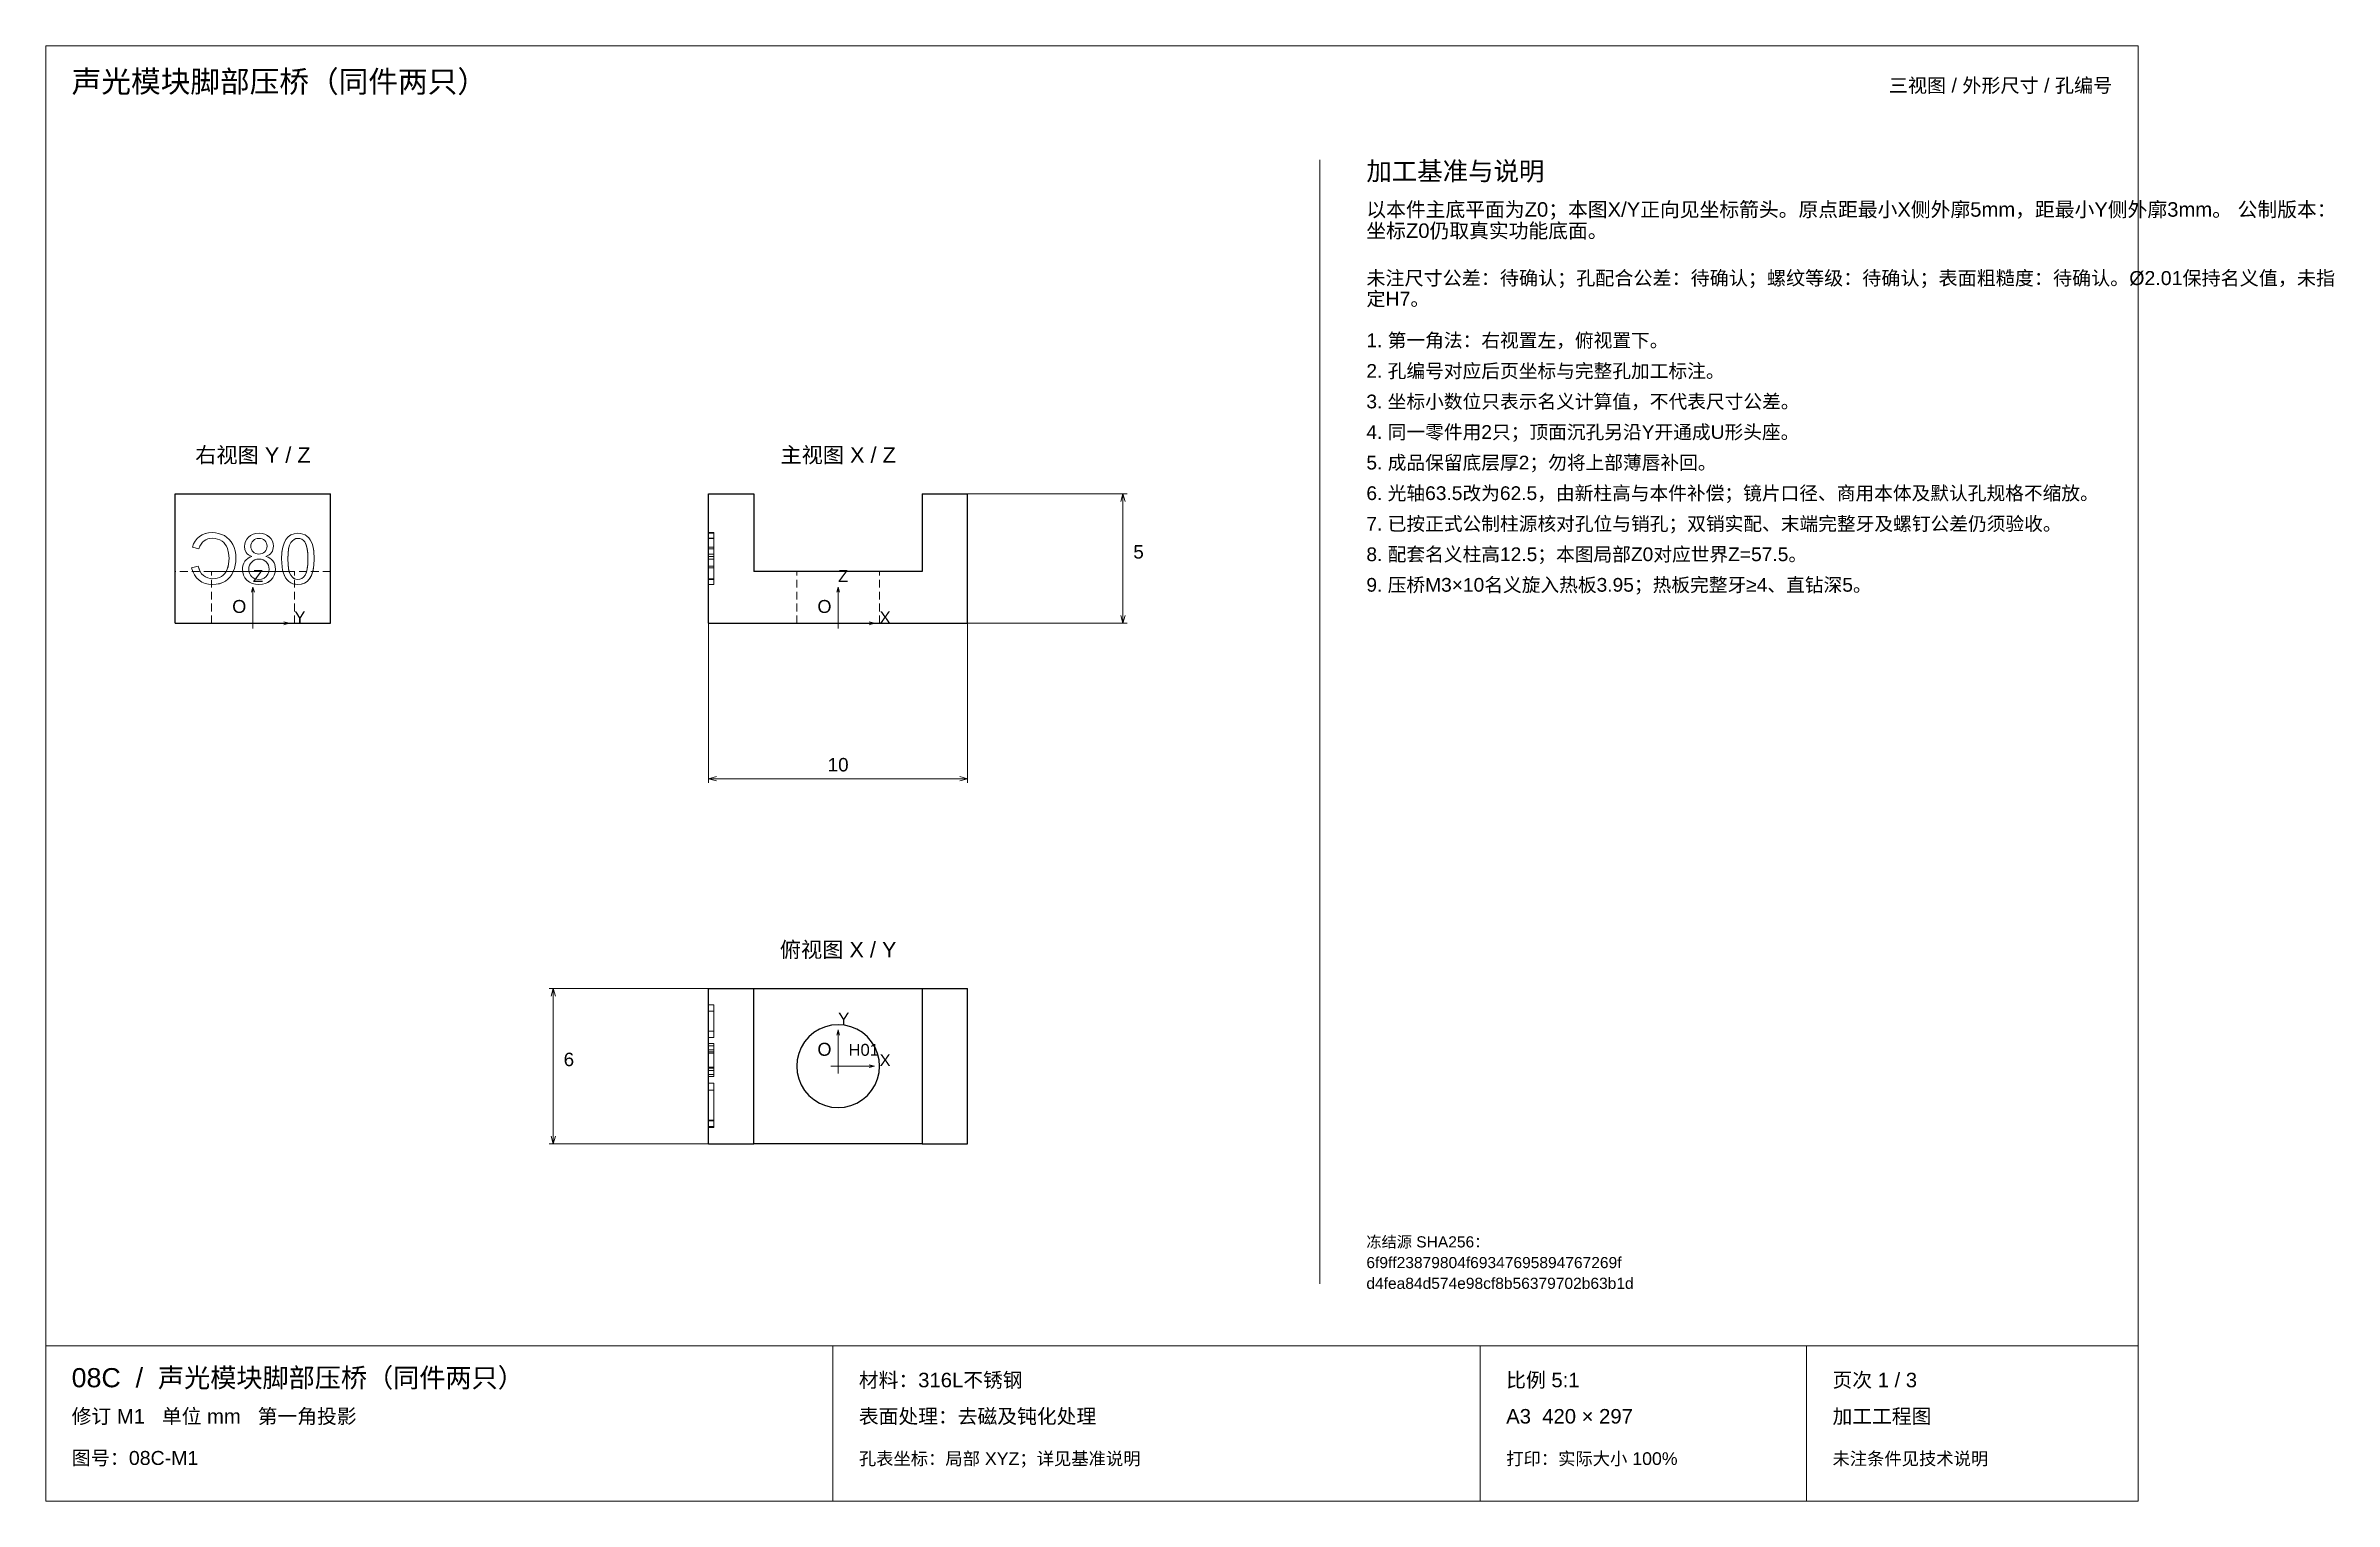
# Paper-space layout '01_三视图' of a CAD drawing. Header units: millimetres. Extents: x 8 to 450, y 8 to 289.
import ezdxf
from ezdxf.enums import TextEntityAlignment as Align

# ---------------------------------------------------------------- set-up
doc = ezdxf.new("R2010")
doc.units = ezdxf.units.MM
doc.linetypes.add('WP_HIDDEN', pattern=[2.3, 1.5, -0.8])
for name, color, linetype, lineweight in [('ANNOTATIONS', 7, 'CONTINUOUS', 18), ('HIDDEN', 7, 'WP_HIDDEN', 13), ('VISIBLE', 7, 'CONTINUOUS', 25)]:
    doc.layers.add(name, color=color, linetype=linetype, lineweight=lineweight)
doc.styles.add('CJK', font='Arial Unicode.ttf')

psp = doc.layouts.new('01_三视图')

# ---------------------------------------------------------------- linework, layer by layer
at = {"layer": 'ANNOTATIONS'}
for p, q in [((412, 289), (8, 289)), ((8, 289), (8, 8)), ((412, 8), (412, 289)), ((254, 50), (254, 267)), ((186, 202.5), (216.8, 202.5)), ((216, 202.5), (215.58, 201)), ((216, 177.5), (216, 202.5)), ((216, 202.5), (216.42, 201)), ((48, 184.5), (47.72, 183.5)), ((48, 177.5), (48, 184.5)), ((48, 184.5), (48.28, 183.5)), ((161, 184.5), (160.72, 183.5)), ((161, 177.5), (161, 184.5)), ((161, 184.5), (161.28, 183.5)), ((47, 177.5), (49, 177.5)), ((48, 176.5), (48, 178.5)), ((48, 177.5), (55, 177.5)), ((55, 177.5), (54, 177.78)), ((55, 177.5), (54, 177.22)), ((136, 177.5), (136, 146.7)), ((160, 177.5), (162, 177.5)), ((161, 176.5), (161, 178.5)), ((161, 177.5), (168, 177.5)), ((168, 177.5), (167, 177.78)), ((168, 177.5), (167, 177.22)), ((186, 177.5), (186, 146.7)), ((186, 177.5), (216.8, 177.5)), ((216, 177.5), (215.58, 179)), ((216, 177.5), (216.42, 179)), ((136, 147.5), (137.5, 147.92)), ((136, 147.5), (186, 147.5)), ((136, 147.5), (137.5, 147.08)), ((186, 147.5), (184.5, 147.92)), ((186, 147.5), (184.5, 147.08)), ((136, 107), (105.2, 107)), ((106, 107), (105.58, 105.5)), ((106, 77), (106, 107)), ((106, 107), (106.42, 105.5)), ((161, 99), (160.72, 98)), ((161, 92), (161, 99)), ((161, 99), (161.28, 98)), ((161, 90.6), (161, 93.4)), ((161, 91), (161, 93)), ((159.6, 92), (162.4, 92)), ((160, 92), (162, 92)), ((161, 92), (168, 92)), ((168, 92), (167, 92.28)), ((168, 92), (167, 91.72)), ((136, 77), (105.2, 77)), ((106, 77), (105.58, 78.5)), ((106, 77), (106.42, 78.5)), ((8, 38), (412, 38)), ((160, 8), (160, 38)), ((285, 8), (285, 38)), ((348, 8), (348, 38)), ((8, 8), (412, 8))]:
    psp.add_line(p, q, dxfattribs=at)
at = {"layer": 'HIDDEN'}
for points in [[(33, 202.5), (33, 187.5)], [(63, 202.5), (63, 187.5)], [(37.7, 194.26), (38.23, 194.59), (38.82, 194.82), (39.45, 194.96), (40.14, 195)], [(40.14, 195), (39.44, 194.95), (38.8, 194.82), (38.22, 194.58), (37.7, 194.26)], [(40.14, 195), (40.76, 194.96), (41.36, 194.85), (41.94, 194.67), (42.49, 194.42)], [(42.49, 194.42), (41.94, 194.67), (41.37, 194.85), (40.77, 194.96), (40.14, 195)], [(47.14, 194.14), (47.56, 194.46), (48.04, 194.69), (48.58, 194.83), (49.18, 194.87)], [(49.18, 194.87), (48.58, 194.83), (48.03, 194.69), (47.56, 194.46), (47.14, 194.14)], [(49.18, 194.87), (49.77, 194.83), (50.3, 194.7), (50.78, 194.47), (51.2, 194.16)], [(51.2, 194.16), (50.79, 194.47), (50.31, 194.69), (49.78, 194.83), (49.18, 194.87)], [(54.36, 193.66), (54.79, 194.18), (55.33, 194.56)], [(55.33, 194.56), (54.79, 194.18), (54.36, 193.66)], [(55.33, 194.56), (55.96, 194.8), (56.69, 194.87)], [(56.69, 194.87), (55.96, 194.8), (55.33, 194.56)], [(56.69, 194.87), (57.19, 194.84), (57.65, 194.73), (58.07, 194.56), (58.44, 194.31)], [(58.44, 194.31), (58.07, 194.56), (57.66, 194.73), (57.2, 194.84), (56.69, 194.87)], [(136, 194.26), (136, 194.59), (136, 194.82), (136, 194.96), (136, 195)], [(136, 195), (136, 194.96), (136, 194.85), (136, 194.67), (136, 194.42)], [(136, 195), (137, 195)], [(136, 194.56), (136, 194.8), (136, 194.87)], [(136, 194.87), (136, 194.84), (136, 194.73), (136, 194.56), (136, 194.31)], [(136, 194.14), (136, 194.46), (136, 194.69), (136, 194.83), (136, 194.87)], [(136, 194.87), (136, 194.83), (136, 194.7), (136, 194.47), (136, 194.16)], [(136, 194.87), (137, 194.87)], [(136, 193.66), (136, 194.18), (136, 194.56)], [(137, 194.42), (137, 194.67), (137, 194.85), (137, 194.96), (137, 195)], [(137, 195), (137, 194.95), (137, 194.82), (137, 194.58), (137, 194.26)], [(137, 194.31), (137, 194.56), (137, 194.73), (137, 194.84), (137, 194.87)], [(137, 194.87), (137, 194.8), (137, 194.56)], [(137, 194.16), (137, 194.47), (137, 194.69), (137, 194.83), (137, 194.87)], [(137, 194.87), (137, 194.83), (137, 194.69), (137, 194.46), (137, 194.14)], [(137, 194.56), (137, 194.18), (137, 193.66)], [(36.32, 192.18), (36.55, 192.81), (36.86, 193.37), (37.24, 193.85), (37.7, 194.26)], [(37.7, 194.26), (37.24, 193.85), (36.86, 193.37), (36.55, 192.82), (36.32, 192.18)], [(37.58, 191.89), (36.32, 192.18)], [(38.56, 193.42), (38.25, 193.14), (37.99, 192.79), (37.76, 192.37), (37.58, 191.89)], [(37.58, 191.89), (37.77, 192.38), (37.99, 192.8), (38.26, 193.15), (38.56, 193.42)], [(40.17, 193.91), (39.71, 193.88), (39.28, 193.79), (38.9, 193.64), (38.56, 193.42)], [(38.56, 193.42), (38.9, 193.63), (39.28, 193.78), (39.7, 193.87), (40.17, 193.91)], [(42.03, 193.37), (41.63, 193.61), (41.18, 193.77), (40.7, 193.87), (40.17, 193.91)], [(40.17, 193.91), (40.7, 193.87), (41.19, 193.77), (41.63, 193.6), (42.03, 193.37)], [(43.08, 191.94), (42.9, 192.36), (42.67, 192.74), (42.38, 193.08), (42.03, 193.37)], [(42.03, 193.37), (42.38, 193.08), (42.67, 192.74), (42.9, 192.36), (43.08, 191.94)], [(42.49, 194.42), (42.99, 194.09), (43.43, 193.7), (43.81, 193.23), (44.13, 192.71)], [(44.13, 192.71), (43.81, 193.24), (43.43, 193.7), (42.99, 194.09), (42.49, 194.42)], [(43.03, 187.93), (43.19, 188.41), (43.3, 188.93), (43.39, 190.08)], [(43.39, 190.08), (43.3, 188.92), (43.18, 188.41), (43.03, 187.93)], [(43.39, 190.08), (43.31, 191.02), (43.08, 191.94)], [(43.08, 191.94), (43.31, 191.02), (43.39, 190.08)], [(44.13, 192.71), (44.38, 192.11), (44.56, 191.47), (44.67, 190.79), (44.71, 190.07)], [(44.71, 190.07), (44.67, 190.8), (44.56, 191.49), (44.38, 192.12), (44.13, 192.71)], [(44.71, 190.07), (44.67, 189.39), (44.58, 188.74), (44.42, 188.1), (44.19, 187.48)], [(44.19, 187.48), (44.42, 188.09), (44.58, 188.73), (44.67, 189.39), (44.71, 190.07)], [(46.37, 192.35), (46.42, 192.85), (46.56, 193.32), (46.8, 193.75), (47.14, 194.14)], [(47.14, 194.14), (46.8, 193.75), (46.56, 193.32), (46.42, 192.86), (46.37, 192.35)], [(46.72, 191.18), (46.46, 191.72), (46.37, 192.35)], [(46.37, 192.35), (46.46, 191.72), (46.72, 191.18)], [(46.44, 189.47), (46.7, 189.77), (47.01, 190.03), (47.38, 190.24), (47.79, 190.41)], [(47.79, 190.41), (47.37, 190.24), (47.01, 190.03), (46.7, 189.77), (46.44, 189.47)], [(47.79, 190.41), (47.17, 190.73), (46.92, 190.94), (46.72, 191.18)], [(46.72, 191.18), (46.92, 190.94), (47.16, 190.74), (47.79, 190.41)], [(47.59, 192.35), (47.62, 192.67), (47.7, 192.96), (47.84, 193.22), (48.04, 193.45)], [(48.04, 193.45), (47.84, 193.22), (47.7, 192.96), (47.62, 192.67), (47.59, 192.35)], [(48.03, 191.3), (47.83, 191.52), (47.7, 191.78), (47.62, 192.05), (47.59, 192.35)], [(47.59, 192.35), (47.62, 192.05), (47.7, 191.78), (47.83, 191.52), (48.03, 191.3)], [(49.15, 190.86), (48.82, 190.89), (48.53, 190.97), (48.26, 191.11), (48.03, 191.3)], [(48.03, 191.3), (48.26, 191.11), (48.53, 190.97), (48.82, 190.89), (49.15, 190.86)], [(48.04, 193.45), (48.28, 193.65), (48.55, 193.79), (48.84, 193.87), (49.16, 193.9)], [(49.16, 193.9), (48.84, 193.87), (48.55, 193.79), (48.28, 193.65), (48.04, 193.45)], [(50.3, 191.3), (50.06, 191.11), (49.79, 190.97), (49.49, 190.89), (49.15, 190.86)], [(49.15, 190.86), (49.49, 190.89), (49.79, 190.97), (50.06, 191.11), (50.3, 191.3)], [(49.16, 193.9), (49.49, 193.87), (49.79, 193.79), (50.05, 193.65), (50.29, 193.46)], [(50.29, 193.46), (50.05, 193.65), (49.79, 193.79), (49.49, 193.87), (49.16, 193.9)], [(50.29, 193.46), (50.49, 193.23), (50.63, 192.98), (50.71, 192.71), (50.74, 192.42)], [(50.74, 192.42), (50.71, 192.71), (50.63, 192.99), (50.49, 193.24), (50.29, 193.46)], [(50.74, 192.42), (50.71, 192.09), (50.63, 191.8), (50.49, 191.53), (50.3, 191.3)], [(50.3, 191.3), (50.49, 191.53), (50.63, 191.8), (50.71, 192.09), (50.74, 192.42)], [(51.6, 191.18), (51.39, 190.94), (51.14, 190.74), (50.5, 190.41)], [(50.5, 190.41), (51.15, 190.74), (51.4, 190.94), (51.6, 191.18)], [(50.5, 190.41), (50.92, 190.27), (51.28, 190.08), (51.6, 189.84), (51.87, 189.54)], [(51.87, 189.54), (51.6, 189.83), (51.29, 190.08), (50.92, 190.27), (50.5, 190.41)], [(51.2, 194.16), (51.53, 193.78), (51.76, 193.35), (51.91, 192.89), (51.95, 192.38)], [(51.95, 192.38), (51.91, 192.89), (51.76, 193.35), (51.53, 193.78), (51.2, 194.16)], [(51.95, 192.38), (51.87, 191.73), (51.75, 191.44), (51.6, 191.18)], [(51.6, 191.18), (51.75, 191.44), (51.87, 191.73), (51.95, 192.38)], [(53.54, 189.93), (53.59, 191.2), (53.76, 192.22)], [(53.76, 192.22), (53.59, 191.22), (53.54, 189.93)], [(53.76, 192.22), (54.01, 193), (54.36, 193.66)], [(54.36, 193.66), (54.01, 193), (53.76, 192.22)], [(54.76, 189.93), (54.79, 191.03), (54.9, 191.92), (55.07, 192.61), (55.32, 193.11)], [(55.32, 193.11), (55.05, 192.56), (54.88, 191.81), (54.79, 190.93), (54.76, 189.93)], [(55.32, 193.11), (55.61, 193.45), (55.94, 193.7), (56.31, 193.84), (56.7, 193.89)], [(56.7, 193.89), (56.3, 193.84), (55.94, 193.69), (55.61, 193.45), (55.32, 193.11)], [(56.7, 193.89), (57.09, 193.85), (57.44, 193.72), (57.75, 193.5), (58.01, 193.2)], [(58.01, 193.2), (57.75, 193.5), (57.44, 193.72), (57.09, 193.85), (56.7, 193.89)], [(58.01, 193.2), (58.28, 192.66), (58.47, 191.94), (58.59, 191.03), (58.62, 189.93)], [(58.62, 189.93), (58.59, 190.94), (58.49, 191.84), (58.3, 192.61), (58.01, 193.2)], [(58.44, 194.31), (58.77, 193.99), (59.06, 193.61), (59.3, 193.18), (59.49, 192.69)], [(59.49, 192.69), (59.29, 193.19), (59.05, 193.62), (58.77, 193.99), (58.44, 194.31)], [(59.49, 192.69), (59.65, 192.11), (59.76, 191.45), (59.84, 189.93)], [(59.84, 189.93), (59.76, 191.48), (59.65, 192.13), (59.49, 192.69)], [(136, 194.42), (136, 194.09), (136, 193.7), (136, 193.23), (136, 192.71)], [(136, 194.31), (136, 193.99), (136, 193.61), (136, 193.18), (136, 192.69)], [(136, 192.18), (136, 192.81), (136, 193.37), (136, 193.85), (136, 194.26)], [(136, 194.16), (136, 193.35), (136, 192.38)], [(136, 192.35), (136, 193.32), (136, 194.14)], [(136, 193.37), (136, 193.61), (136, 193.77), (136, 193.87), (136, 193.91)], [(136, 193.91), (136, 193.88), (136, 193.79), (136, 193.64), (136, 193.42)], [(136, 193.91), (137, 193.91)], [(136, 193.9), (136, 193.87), (136, 193.79), (136, 193.65), (136, 193.45)], [(136, 193.9), (137, 193.9)], [(136, 193.46), (136, 193.65), (136, 193.79), (136, 193.87), (136, 193.9)], [(136, 193.89), (136, 193.84), (136, 193.69), (136, 193.45), (136, 193.11)], [(136, 193.89), (137, 193.89)], [(136, 193.2), (136, 193.5), (136, 193.72), (136, 193.85), (136, 193.89)], [(136, 192.22), (136, 193), (136, 193.66)], [(136, 192.42), (136, 192.99), (136, 193.46)], [(136, 193.45), (136, 192.96), (136, 192.35)], [(136, 193.42), (136, 193.14), (136, 192.79), (136, 192.37), (136, 191.89)], [(136, 191.94), (136, 192.74), (136, 193.37)], [(136, 189.93), (136, 190.94), (136, 191.84), (136, 192.61), (136, 193.2)], [(136, 193.11), (136, 192.86), (136, 192.56), (136, 191.81), (136, 190.93), (136, 189.93)], [(136, 192.71), (136, 191.47), (136, 190.07)], [(136, 192.69), (136, 192.11), (136, 191.45), (136, 190.72), (136, 189.93)], [(136, 191.3), (136, 191.8), (136, 192.42)], [(136, 192.38), (136, 191.73), (136, 191.18)], [(136, 191.18), (136, 191.72), (136, 192.35)], [(136, 192.35), (136, 191.78), (136, 191.3)], [(136, 189.93), (136, 190.59), (136, 191.2), (136, 191.74), (136, 192.22)], [(136, 191.89), (136, 192.18)], [(136, 192.18), (137, 192.18)], [(136, 190.08), (136, 191.94)], [(136, 191.89), (137, 191.89)], [(136, 190.86), (136, 190.89), (136, 190.97), (136, 191.11), (136, 191.3)], [(136, 191.3), (136, 191.11), (136, 190.97), (136, 190.89), (136, 190.86)], [(136, 191.18), (136, 190.74), (136, 190.41)], [(136, 190.41), (136, 190.73), (136, 191.18)], [(136, 190.86), (137, 190.86)], [(136, 190.41), (136, 190.27), (136, 190.08), (136, 189.84), (136, 189.54)], [(136, 189.47), (136, 190.03), (136, 190.41)], [(136, 190.41), (137, 190.41)], [(136, 187.93), (136, 188.93), (136, 190.08)], [(136, 190.07), (136, 188.74), (136, 187.48)], [(137, 192.71), (137, 193.24), (137, 193.7), (137, 194.09), (137, 194.42)], [(137, 192.69), (137, 193.19), (137, 193.62), (137, 193.99), (137, 194.31)], [(137, 194.26), (137, 193.85), (137, 193.37), (137, 192.82), (137, 192.18)], [(137, 192.38), (137, 193.35), (137, 194.16)], [(137, 194.14), (137, 193.32), (137, 192.35)], [(137, 193.42), (137, 193.63), (137, 193.78), (137, 193.87), (137, 193.91)], [(137, 193.91), (137, 193.87), (137, 193.77), (137, 193.6), (137, 193.37)], [(137, 193.45), (137, 193.65), (137, 193.79), (137, 193.87), (137, 193.9)], [(137, 193.9), (137, 193.87), (137, 193.79), (137, 193.65), (137, 193.46)], [(137, 193.11), (137, 193.45), (137, 193.7), (137, 193.84), (137, 193.89)], [(137, 193.89), (137, 193.85), (137, 193.72), (137, 193.5), (137, 193.2)], [(137, 193.66), (137, 193), (137, 192.22)], [(137, 193.46), (137, 192.98), (137, 192.42)], [(137, 192.35), (137, 192.96), (137, 193.45)], [(137, 191.89), (137, 192.38), (137, 192.8), (137, 193.15), (137, 193.42)], [(137, 193.37), (137, 192.74), (137, 191.94)], [(137, 193.2), (137, 192.66), (137, 191.94), (137, 191.03), (137, 189.93)], [(137, 189.93), (137, 190.51), (137, 191.03), (137, 191.5), (137, 191.92), (137, 192.29), (137, 192.61), (137, 192.89), (137, 193.11)], [(137, 190.07), (137, 191.49), (137, 192.71)], [(137, 189.93), (137, 190.75), (137, 191.48), (137, 192.13), (137, 192.69)], [(137, 192.42), (137, 191.8), (137, 191.3)], [(137, 191.18), (137, 191.73), (137, 192.38)], [(137, 192.35), (137, 191.72), (137, 191.18)], [(137, 191.3), (137, 191.78), (137, 192.35)], [(137, 192.22), (137, 191.76), (137, 191.22), (137, 190.62), (137, 189.93)], [(137, 192.18), (137, 191.89)], [(137, 191.94), (137, 190.08)], [(137, 191.3), (137, 191.11), (137, 190.97), (137, 190.89), (137, 190.86)], [(137, 190.86), (137, 190.89), (137, 190.97), (137, 191.11), (137, 191.3)], [(137, 191.18), (137, 190.74), (137, 190.41)], [(137, 190.41), (137, 190.74), (137, 191.18)], [(137, 190.41), (137, 190.03), (137, 189.47)], [(137, 189.54), (137, 189.83), (137, 190.08), (137, 190.27), (137, 190.41)], [(137, 190.08), (137, 188.92), (137, 187.93)], [(137, 187.48), (137, 188.73), (137, 190.07)], [(63, 187.5), (33, 187.5)], [(36.16, 188.23), (37.44, 188.56)], [(37.6, 185.83), (37.11, 186.3), (36.71, 186.86), (36.39, 187.51), (36.16, 188.23)], [(36.16, 188.23), (36.4, 187.49), (36.72, 186.84), (37.12, 186.29), (37.6, 185.83)], [(37.44, 188.56), (37.59, 187.99), (37.81, 187.49), (38.1, 187.07), (38.45, 186.72)], [(38.45, 186.72), (38.1, 187.06), (37.82, 187.49), (37.6, 187.98), (37.44, 188.56)], [(40.16, 185), (39.44, 185.05), (38.78, 185.2), (38.16, 185.46), (37.6, 185.83)], [(37.6, 185.83), (38.16, 185.47), (38.77, 185.21), (39.43, 185.05), (40.16, 185)], [(38.45, 186.72), (38.84, 186.44), (39.28, 186.25), (39.75, 186.13), (40.27, 186.09)], [(40.27, 186.09), (39.75, 186.13), (39.27, 186.25), (38.84, 186.44), (38.45, 186.72)], [(56, 187.5), (55.8, 187.5), (55.21, 187.5), (54.25, 187.5), (52.99, 187.5), (51.47, 187.5), (49.78, 187.5), (48, 187.5), (46.22, 187.5), (44.53, 187.5), (43.01, 187.5), (41.75, 187.5), (40.79, 187.5), (40.2, 187.5), (40, 187.5)], [(40, 187.5), (40.05, 187.5), (40.2, 187.5), (40.45, 187.5), (40.79, 187.5), (41.23, 187.5), (41.75, 187.5), (42.34, 187.5), (43.01, 187.5), (43.74, 187.5), (44.53, 187.5), (45.36, 187.5), (46.22, 187.5), (47.1, 187.5), (48, 187.5)], [(40, 177.5), (40, 187.5)], [(42.7, 185.64), (42.16, 185.35), (41.56, 185.15), (40.89, 185.04), (40.16, 185)], [(40.16, 185), (40.91, 185.04), (41.58, 185.16), (42.18, 185.36), (42.7, 185.64)], [(40.27, 186.09), (40.7, 186.12), (41.12, 186.21), (41.52, 186.35), (41.91, 186.55)], [(41.91, 186.55), (41.52, 186.35), (41.12, 186.21), (40.7, 186.12), (40.27, 186.09)], [(41.91, 186.55), (42.26, 186.81), (42.57, 187.12), (42.82, 187.5), (43.03, 187.93)], [(43.03, 187.93), (42.82, 187.49), (42.57, 187.12), (42.26, 186.81), (41.91, 186.55)], [(44.19, 187.48), (43.91, 186.92), (43.57, 186.42), (43.17, 185.99), (42.7, 185.64)], [(42.7, 185.64), (43.16, 185.99), (43.57, 186.42), (43.91, 186.91), (44.19, 187.48)], [(45.97, 187.93), (46, 188.36), (46.09, 188.76), (46.23, 189.13), (46.44, 189.47)], [(46.44, 189.47), (46.23, 189.13), (46.09, 188.76), (46, 188.36), (45.97, 187.93)], [(46.85, 185.84), (46.47, 186.29), (46.19, 186.79), (46.03, 187.34), (45.97, 187.93)], [(45.97, 187.93), (46.03, 187.33), (46.19, 186.79), (46.47, 186.29), (46.85, 185.84)], [(49.16, 185), (48.49, 185.05), (47.88, 185.21), (47.33, 185.47), (46.85, 185.84)], [(46.85, 185.84), (47.32, 185.47), (47.86, 185.21), (48.48, 185.05), (49.16, 185)], [(47.19, 187.92), (47.22, 188.33), (47.33, 188.7), (47.51, 189.03), (47.76, 189.33)], [(47.76, 189.33), (47.51, 189.03), (47.33, 188.7), (47.22, 188.32), (47.19, 187.92)], [(47.74, 186.52), (47.5, 186.82), (47.32, 187.15), (47.22, 187.51), (47.19, 187.92)], [(47.19, 187.92), (47.22, 187.51), (47.32, 187.15), (47.5, 186.82), (47.74, 186.52)], [(49.14, 185.98), (48.74, 186.01), (48.37, 186.11), (48.04, 186.28), (47.74, 186.52)], [(47.74, 186.52), (48.04, 186.28), (48.37, 186.11), (48.74, 186.01), (49.14, 185.98)], [(47.76, 189.33), (48.06, 189.58), (48.4, 189.75), (48.77, 189.86), (49.18, 189.89)], [(49.18, 189.89), (48.77, 189.86), (48.4, 189.75), (48.06, 189.58), (47.76, 189.33)], [(48, 187.5), (48.9, 187.5), (49.78, 187.5), (50.64, 187.5), (51.47, 187.5), (52.26, 187.5), (52.99, 187.5), (53.66, 187.5), (54.25, 187.5), (54.77, 187.5), (55.21, 187.5), (55.55, 187.5), (55.8, 187.5), (55.95, 187.5), (56, 187.5)], [(50.17, 186.24), (49.67, 186.04), (49.14, 185.98)], [(49.14, 185.98), (49.67, 186.04), (50.17, 186.24)], [(51.47, 185.85), (50.99, 185.47), (50.44, 185.21), (49.83, 185.05), (49.16, 185)], [(49.16, 185), (49.84, 185.05), (50.45, 185.21), (50.99, 185.48), (51.47, 185.85)], [(49.18, 189.89), (49.58, 189.86), (49.95, 189.76), (50.28, 189.58), (50.57, 189.34)], [(50.57, 189.34), (50.28, 189.58), (49.95, 189.76), (49.58, 189.86), (49.18, 189.89)], [(50.88, 186.97), (50.58, 186.55), (50.17, 186.24)], [(50.17, 186.24), (50.58, 186.55), (50.88, 186.97)], [(50.57, 189.34), (50.81, 189.05), (50.99, 188.72), (51.09, 188.35), (51.12, 187.96)], [(51.12, 187.96), (51.09, 188.35), (50.99, 188.72), (50.81, 189.05), (50.57, 189.34)], [(51.12, 187.96), (51.06, 187.46), (50.88, 186.97)], [(50.88, 186.97), (51.06, 187.46), (51.12, 187.96)], [(52.34, 187.96), (52.29, 187.36), (52.13, 186.8), (51.85, 186.3), (51.47, 185.85)], [(51.47, 185.85), (51.85, 186.3), (52.12, 186.8), (52.29, 187.35), (52.34, 187.96)], [(51.87, 189.54), (52.08, 189.2), (52.23, 188.82), (52.31, 188.41), (52.34, 187.96)], [(52.34, 187.96), (52.31, 188.41), (52.22, 188.83), (52.07, 189.2), (51.87, 189.54)], [(53.89, 187.19), (53.73, 187.77), (53.62, 188.43), (53.54, 189.93)], [(53.54, 189.93), (53.62, 188.4), (53.73, 187.75), (53.89, 187.19)], [(54.93, 185.57), (54.6, 185.89), (54.32, 186.27), (54.08, 186.7), (53.89, 187.19)], [(53.89, 187.19), (54.08, 186.69), (54.32, 186.26), (54.61, 185.89), (54.93, 185.57)], [(55.32, 186.77), (55.07, 187.26), (54.9, 187.96), (54.79, 188.85), (54.76, 189.93)], [(54.76, 189.93), (54.79, 188.94), (54.88, 188.06), (55.05, 187.32), (55.32, 186.77)], [(56.69, 185.98), (56.3, 186.03), (55.94, 186.17), (55.61, 186.42), (55.32, 186.77)], [(55.32, 186.77), (55.61, 186.42), (55.93, 186.18), (56.3, 186.03), (56.69, 185.98)], [(56, 177.5), (56, 187.5)], [(58.07, 186.76), (57.77, 186.42), (57.44, 186.17), (57.08, 186.03), (56.69, 185.98)], [(56.69, 185.98), (57.08, 186.03), (57.45, 186.18), (57.77, 186.42), (58.07, 186.76)], [(58.89, 186), (58.45, 185.56), (57.93, 185.25), (57.34, 185.06), (56.69, 185)], [(56.69, 185), (57.35, 185.06), (57.94, 185.25), (58.45, 185.56), (58.89, 186)], [(58.62, 189.93), (58.59, 188.84), (58.48, 187.95), (58.31, 187.26), (58.07, 186.76)], [(58.07, 186.76), (58.33, 187.32), (58.5, 188.06), (58.6, 188.94), (58.62, 189.93)], [(59.84, 189.93), (59.79, 188.77), (59.63, 187.71), (59.34, 186.77), (59.13, 186.36), (58.89, 186)], [(58.89, 186), (59.31, 186.7), (59.6, 187.59), (59.78, 188.67), (59.84, 189.93)], [(136, 189.93), (136, 188.77), (136, 187.71), (136, 186.77), (136, 186)], [(136, 187.19), (136, 187.77), (136, 188.43), (136, 189.15), (136, 189.93)], [(136, 186.76), (136, 187.01), (136, 187.32), (136, 188.06), (136, 188.94), (136, 189.93)], [(136, 189.93), (136, 188.94), (136, 188.06), (136, 187.32), (136, 187.02), (136, 186.77)], [(136, 189.89), (136, 189.86), (136, 189.75), (136, 189.58), (136, 189.33)], [(136, 189.89), (137, 189.89)], [(136, 189.34), (136, 189.58), (136, 189.76), (136, 189.86), (136, 189.89)], [(136, 189.54), (136, 188.82), (136, 187.96)], [(136, 187.93), (136, 188.76), (136, 189.47)], [(136, 187.96), (136, 188.72), (136, 189.34)], [(136, 189.33), (136, 188.7), (136, 187.92)], [(136, 188.23), (136, 188.56)], [(136, 188.56), (136, 187.99), (136, 187.49), (136, 187.07), (136, 186.72)], [(136, 188.56), (137, 188.56)], [(136, 185.83), (136, 186.3), (136, 186.86), (136, 187.51), (136, 188.23)], [(136, 188.23), (137, 188.23)], [(136, 187.96), (136, 186.8), (136, 186.3), (136, 185.85)], [(136, 186.97), (136, 187.96)], [(136, 185.84), (136, 186.29), (136, 186.79), (136, 187.93)], [(136, 186.55), (136, 186.81), (136, 187.12), (136, 187.5), (136, 187.93)], [(136, 187.92), (136, 187.15), (136, 186.52)], [(136, 187.48), (136, 186.92), (136, 186.42), (136, 185.99), (136, 185.64)], [(136, 185.57), (136, 185.89), (136, 186.27), (136, 186.7), (136, 187.19)], [(136, 186.24), (136, 186.55), (136, 186.97)], [(136, 186.77), (136, 186.42), (136, 186.18), (136, 186.03), (136, 185.98)], [(136, 185.98), (136, 186.03), (136, 186.18), (136, 186.42), (136, 186.76)], [(136, 186.72), (136, 186.44), (136, 186.25), (136, 186.13), (136, 186.09)], [(136, 186.09), (136, 186.12), (136, 186.21), (136, 186.35), (136, 186.55)], [(136, 186.52), (136, 186.28), (136, 186.11), (136, 186.01), (136, 185.98)], [(136, 185.98), (136, 186.04), (136, 186.24)], [(136, 186.09), (137, 186.09)], [(136, 186), (136, 185.56), (136, 185.25), (136, 185.06), (136, 185)], [(136, 185.98), (137, 185.98)], [(136, 185.85), (136, 185.47), (136, 185.21), (136, 185.05), (136, 185)], [(136, 185), (136, 185.05), (136, 185.21), (136, 185.47), (136, 185.84)], [(136, 185), (136, 185.05), (136, 185.2), (136, 185.46), (136, 185.83)], [(136, 185.64), (136, 185.35), (136, 185.15), (136, 185.04), (136, 185)], [(137, 189.93), (137, 189.12), (137, 188.4), (137, 187.75), (137, 187.19)], [(137, 186), (137, 186.7), (137, 187.59), (137, 188.67), (137, 189.93)], [(137, 189.93), (137, 188.84), (137, 187.95), (137, 187.26), (137, 186.76)], [(137, 186.77), (137, 187.26), (137, 187.96), (137, 188.85), (137, 189.93)], [(137, 189.33), (137, 189.58), (137, 189.75), (137, 189.86), (137, 189.89)], [(137, 189.89), (137, 189.86), (137, 189.76), (137, 189.58), (137, 189.34)], [(137, 187.96), (137, 188.83), (137, 189.54)], [(137, 189.47), (137, 188.76), (137, 187.93)], [(137, 189.34), (137, 188.72), (137, 187.96)], [(137, 187.92), (137, 188.7), (137, 189.33)], [(137, 186.72), (137, 187.06), (137, 187.49), (137, 187.98), (137, 188.56)], [(137, 188.56), (137, 188.23)], [(137, 188.23), (137, 187.49), (137, 186.84), (137, 186.29), (137, 185.83)], [(137, 185.85), (137, 186.3), (137, 186.8), (137, 187.35), (137, 187.96)], [(137, 187.96), (137, 186.97)], [(137, 187.93), (137, 186.79), (137, 185.84)], [(137, 187.93), (137, 187.49), (137, 187.12), (137, 186.81), (137, 186.55)], [(137, 186.52), (137, 187.15), (137, 187.92)], [(137, 185.64), (137, 185.99), (137, 186.42), (137, 186.91), (137, 187.48)], [(137, 187.19), (137, 186.69), (137, 186.26), (137, 185.89), (137, 185.57)], [(137, 186.97), (137, 186.55), (137, 186.24)], [(137, 185.98), (137, 186.03), (137, 186.17), (137, 186.42), (137, 186.77)], [(137, 186.76), (137, 186.42), (137, 186.17), (137, 186.03), (137, 185.98)], [(137, 186.09), (137, 186.13), (137, 186.25), (137, 186.44), (137, 186.72)], [(137, 186.55), (137, 186.35), (137, 186.21), (137, 186.12), (137, 186.09)], [(137, 185.98), (137, 186.01), (137, 186.11), (137, 186.28), (137, 186.52)], [(137, 186.24), (137, 186.04), (137, 185.98)], [(137, 185), (137, 185.06), (137, 185.25), (137, 185.56), (137, 186)], [(137, 185), (137, 185.05), (137, 185.21), (137, 185.48), (137, 185.85)], [(137, 185.84), (137, 185.47), (137, 185.21), (137, 185.05), (137, 185)], [(137, 185.83), (137, 185.47), (137, 185.21), (137, 185.05), (137, 185)], [(137, 185), (137, 185.04), (137, 185.16), (137, 185.36), (137, 185.64)], [(169, 187.5), (168.8, 187.5), (168.21, 187.5), (167.25, 187.5), (165.99, 187.5), (164.47, 187.5), (162.78, 187.5), (161, 187.5), (159.22, 187.5), (157.53, 187.5), (156.01, 187.5), (154.75, 187.5), (153.79, 187.5), (153.2, 187.5), (153, 187.5)], [(153, 177.5), (153, 187.5)], [(169, 177.5), (169, 187.5)], [(56.69, 185), (56.19, 185.03), (55.73, 185.14), (55.31, 185.32), (54.93, 185.57)], [(54.93, 185.57), (55.3, 185.32), (55.72, 185.14), (56.18, 185.04), (56.69, 185)], [(136, 185), (136, 185.03), (136, 185.14), (136, 185.32), (136, 185.57)], [(136, 185), (137, 185)], [(137, 185.57), (137, 185.32), (137, 185.14), (137, 185.04), (137, 185)], [(56, 177.5), (55.8, 177.5), (55.21, 177.5), (54.25, 177.5), (52.99, 177.5), (51.47, 177.5), (49.78, 177.5), (48, 177.5), (46.22, 177.5), (44.53, 177.5), (43.01, 177.5), (41.75, 177.5), (40.79, 177.5), (40.2, 177.5), (40, 177.5)], [(40, 177.5), (40.05, 177.5), (40.2, 177.5), (40.45, 177.5), (40.79, 177.5), (41.23, 177.5), (41.75, 177.5), (42.34, 177.5), (43.01, 177.5), (43.74, 177.5), (44.53, 177.5), (45.36, 177.5), (46.22, 177.5), (47.1, 177.5), (48, 177.5)], [(48, 177.5), (48.9, 177.5), (49.78, 177.5), (50.64, 177.5), (51.47, 177.5), (52.26, 177.5), (52.99, 177.5), (53.66, 177.5), (54.25, 177.5), (54.77, 177.5), (55.21, 177.5), (55.55, 177.5), (55.8, 177.5), (55.95, 177.5), (56, 177.5)], [(169, 177.5), (168.8, 177.5), (168.21, 177.5), (167.25, 177.5), (165.99, 177.5), (164.47, 177.5), (162.78, 177.5), (161, 177.5), (159.22, 177.5), (157.53, 177.5), (156.01, 177.5), (154.75, 177.5), (153.79, 177.5), (153.2, 177.5), (153, 177.5)], [(136, 107), (186, 107)], [(136, 103.49), (136, 103.76), (136, 103.84)], [(136, 103.84), (136, 103.79), (136, 103.63), (136, 103.34), (136, 102.89)], [(136, 103.84), (137, 103.84)], [(136, 102.44), (136, 103.06), (136, 103.49)], [(136, 102.89), (136, 102.45), (136, 101.93), (136, 101.34), (136, 100.69)], [(136, 102.07), (136, 102.33), (136, 102.5), (136, 102.6), (136, 102.62)], [(136, 102.62), (137, 102.62)], [(136, 102.62), (136, 102.59), (136, 102.49), (136, 102.3), (136, 102.01)], [(136, 100.69), (136, 101.65), (136, 102.44)], [(136, 100.69), (136, 101.45), (136, 102.07)], [(136, 102.01), (136, 101.44), (136, 100.7)], [(137, 102.89), (137, 103.31), (137, 103.6), (137, 103.78), (137, 103.84)], [(137, 103.84), (137, 103.76), (137, 103.49)], [(137, 103.49), (137, 103.05), (137, 102.44)], [(137, 100.69), (137, 101.35), (137, 101.94), (137, 102.45), (137, 102.89)], [(137, 102.62), (137, 102.59), (137, 102.48), (137, 102.31), (137, 102.07)], [(137, 102.01), (137, 102.28), (137, 102.47), (137, 102.59), (137, 102.62)], [(137, 102.44), (137, 101.66), (137, 100.69)], [(137, 102.07), (137, 101.44), (137, 100.69)], [(137, 100.7), (137, 101.44), (137, 102.01)], [(136, 100.7), (136, 99.94), (136, 99.32)], [(136, 100.69), (136, 99.73), (136, 98.93)], [(136, 99.33), (136, 99.96), (136, 100.69)], [(136, 99.32), (136, 99.93), (136, 100.69)], [(136, 98.36), (136, 98.79), (136, 99.33)], [(136, 98.76), (136, 98.79), (136, 98.88), (136, 99.05), (136, 99.32)], [(136, 99.32), (136, 99.05), (136, 98.88), (136, 98.79), (136, 98.76)], [(136, 98.93), (136, 98.32), (136, 97.89)], [(136, 98.76), (137, 98.76)], [(136, 97.76), (136, 98.01), (136, 98.36)], [(136, 97.89), (136, 97.62), (136, 97.54)], [(136, 97.54), (136, 97.59), (136, 97.76)], [(136, 97.54), (137, 97.54)], [(137, 99.32), (137, 99.94), (137, 100.7)], [(137, 100.69), (137, 99.96), (137, 99.33)], [(137, 98.93), (137, 99.72), (137, 100.69)], [(137, 100.69), (137, 99.94), (137, 99.32)], [(137, 99.33), (137, 98.79), (137, 98.36)], [(137, 99.32), (137, 99.07), (137, 98.9), (137, 98.79), (137, 98.76)], [(137, 97.89), (137, 98.32), (137, 98.93)], [(137, 98.36), (137, 98.01), (137, 97.76)], [(137, 97.54), (137, 97.62), (137, 97.89)], [(137, 97.76), (137, 97.59), (137, 97.54)], [(136, 95.87), (136, 96.08), (136, 96.23), (136, 96.31), (136, 96.34)], [(136, 96.34), (136, 96.29), (136, 96.13), (136, 95.85), (136, 95.47)], [(136, 96.34), (137, 96.34)], [(136, 95.95), (136, 95.87), (136, 95.6)], [(136, 95.2), (136, 95.53), (136, 95.76), (136, 95.91), (136, 95.95)], [(136, 95.95), (137, 95.95)], [(136, 94.5), (136, 95.28), (136, 95.6), (136, 95.87)], [(136, 95.6), (136, 95.14), (136, 94.5)], [(136, 95.47), (136, 94.99), (136, 94.44), (136, 93.83), (136, 93.16)], [(136, 93.18), (136, 93.77), (136, 94.3), (136, 94.78), (136, 95.2)], [(136, 94.88), (136, 95.06), (136, 95.12)], [(136, 95.12), (137, 95.12)], [(136, 95.12), (136, 95.09), (136, 94.99), (136, 94.81), (136, 94.57)], [(136, 94.17), (136, 94.58), (136, 94.88)], [(136, 94.3), (136, 94.49), (136, 94.63), (136, 94.71), (136, 94.74)], [(136, 94.74), (137, 94.74)], [(136, 94.74), (136, 94.71), (136, 94.63), (136, 94.49), (136, 94.29)], [(136, 94.57), (136, 93.95), (136, 93.18)], [(136, 94.5), (137, 94.5)], [(136, 93.15), (136, 93.79), (136, 94.3)], [(136, 94.29), (136, 93.79), (136, 93.16)], [(136, 93.14), (136, 94.17)], [(136, 91.14), (136, 91.56), (136, 92.04), (136, 92.58), (136, 93.18)], [(136, 93.18), (136, 92.4), (136, 91.76)], [(136, 93.16), (136, 92.49), (136, 91.88), (136, 91.33), (136, 90.85)], [(136, 93.16), (136, 92.55), (136, 92.04)], [(136, 92.03), (136, 92.53), (136, 93.15)], [(136, 91.74), (136, 92.37), (136, 93.14)], [(137, 95.47), (137, 95.85), (137, 96.12), (137, 96.29), (137, 96.34)], [(137, 96.34), (137, 96.31), (137, 96.22), (137, 96.07), (137, 95.87)], [(137, 95.6), (137, 95.87), (137, 95.95)], [(137, 95.95), (137, 95.91), (137, 95.76), (137, 95.53), (137, 95.2)], [(137, 95.87), (137, 95.6), (137, 95.29), (137, 94.92), (137, 94.5)], [(137, 94.5), (137, 95.15), (137, 95.6)], [(137, 93.16), (137, 93.84), (137, 94.45), (137, 94.99), (137, 95.47)], [(137, 95.2), (137, 94.79), (137, 94.31), (137, 93.78), (137, 93.18)], [(137, 95.12), (137, 95.06), (137, 94.88)], [(137, 94.57), (137, 94.81), (137, 94.99), (137, 95.09), (137, 95.12)], [(137, 94.88), (137, 94.58), (137, 94.17)], [(137, 94.74), (137, 94.71), (137, 94.63), (137, 94.49), (137, 94.3)], [(137, 94.29), (137, 94.49), (137, 94.63), (137, 94.71), (137, 94.74)], [(137, 93.18), (137, 93.95), (137, 94.57)], [(137, 94.3), (137, 93.79), (137, 93.15)], [(137, 93.16), (137, 93.79), (137, 94.29)], [(137, 94.17), (137, 93.14)], [(137, 93.18), (137, 92.58), (137, 92.03), (137, 91.56), (137, 91.14)], [(137, 91.76), (137, 92.4), (137, 93.18)], [(137, 90.85), (137, 91.32), (137, 91.86), (137, 92.48), (137, 93.16)], [(137, 92.04), (137, 92.55), (137, 93.16)], [(137, 93.15), (137, 92.53), (137, 92.03)], [(137, 93.14), (137, 92.37), (137, 91.74)], [(136, 92.04), (136, 91.84), (136, 91.7), (136, 91.62), (136, 91.59)], [(136, 91.59), (136, 91.62), (136, 91.7), (136, 91.83), (136, 92.03)], [(136, 90.44), (136, 90.7), (136, 91.01), (136, 91.79)], [(136, 91.79), (136, 91.17), (136, 90.72)], [(136, 91.79), (137, 91.79)], [(136, 91.76), (136, 91.51), (136, 91.33), (136, 91.22), (136, 91.19)], [(136, 91.19), (136, 91.22), (136, 91.32), (136, 91.5), (136, 91.74)], [(136, 91.59), (137, 91.59)], [(136, 91.19), (137, 91.19)], [(136, 90.37), (136, 90.42), (136, 90.56), (136, 90.8), (136, 91.14)], [(136, 90.85), (136, 90.47), (136, 90.19), (136, 90.03), (136, 89.97)], [(136, 90.72), (136, 90.46), (136, 90.37)], [(136, 89.97), (136, 90), (136, 90.09), (136, 90.23), (136, 90.44)], [(136, 90.37), (137, 90.37)], [(136, 89.97), (137, 89.97)], [(136, 88.13), (136, 88.38), (136, 88.56), (136, 88.67), (136, 88.71)], [(136, 88.71), (136, 88.67), (136, 88.58), (136, 88.42), (136, 88.19)], [(136, 88.71), (137, 88.71)], [(137, 91.59), (137, 91.62), (137, 91.7), (137, 91.84), (137, 92.04)], [(137, 92.03), (137, 91.83), (137, 91.7), (137, 91.62), (137, 91.59)], [(137, 90.72), (137, 91.16), (137, 91.79)], [(137, 91.79), (137, 91.37), (137, 91.01), (137, 90.7), (137, 90.44)], [(137, 91.19), (137, 91.22), (137, 91.33), (137, 91.51), (137, 91.76)], [(137, 91.74), (137, 91.5), (137, 91.32), (137, 91.22), (137, 91.19)], [(137, 91.14), (137, 90.8), (137, 90.56), (137, 90.42), (137, 90.37)], [(137, 89.97), (137, 90.03), (137, 90.19), (137, 90.47), (137, 90.85)], [(137, 90.37), (137, 90.46), (137, 90.72)], [(137, 90.44), (137, 90.23), (137, 90.09), (137, 90), (137, 89.97)], [(137, 88.19), (137, 88.42), (137, 88.58), (137, 88.67), (137, 88.71)], [(137, 88.71), (137, 88.67), (137, 88.56), (137, 88.38), (137, 88.13)], [(136, 88.19), (136, 87.91), (136, 87.57), (136, 87.17), (136, 86.7)], [(136, 86.49), (136, 86.99), (136, 87.43), (136, 87.81), (136, 88.13)], [(136, 87.03), (136, 87.3), (136, 87.39)], [(136, 87.39), (136, 87.31), (136, 87.08)], [(136, 87.39), (137, 87.39)], [(136, 87.08), (136, 86.9), (136, 86.67), (136, 86.38), (136, 86.03)], [(136, 85.91), (136, 86.26), (136, 86.57), (136, 86.82), (136, 87.03)], [(136, 86.7), (136, 86.16), (136, 85.56), (136, 84.89), (136, 84.16)], [(136, 84.14), (136, 85.36), (136, 86.49)], [(136, 86.03), (136, 85.18), (136, 84.17)], [(136, 84.27), (136, 85.12), (136, 85.91)], [(136, 82.45), (136, 83.28), (136, 84.27)], [(136, 84.17), (136, 83.28), (136, 82.56)], [(136, 84.16), (136, 82.78), (136, 82.16), (136, 81.6)], [(136, 81.7), (136, 82.23), (136, 82.82), (136, 84.14)], [(137, 86.7), (137, 87.16), (137, 87.57), (137, 87.91), (137, 88.19)], [(137, 88.13), (137, 87.81), (137, 87.43), (137, 86.99), (137, 86.49)], [(137, 87.08), (137, 87.31), (137, 87.39)], [(137, 87.39), (137, 87.3), (137, 87.03)], [(137, 86.03), (137, 86.38), (137, 86.67), (137, 86.9), (137, 87.08)], [(137, 87.03), (137, 86.57), (137, 85.91)], [(137, 84.16), (137, 84.91), (137, 85.58), (137, 86.18), (137, 86.7)], [(137, 86.49), (137, 85.37), (137, 84.14)], [(137, 84.17), (137, 85.19), (137, 86.03)], [(137, 85.91), (137, 85.12), (137, 84.27)], [(137, 84.27), (137, 83.27), (137, 82.45)], [(137, 82.56), (137, 83.28), (137, 84.17)], [(137, 81.6), (137, 82.16), (137, 82.77), (137, 83.43), (137, 84.16)], [(137, 84.14), (137, 83.44), (137, 82.8), (137, 82.22), (137, 81.7)], [(136, 82.56), (136, 81.99), (136, 81.58)], [(136, 81.44), (136, 81.59), (136, 81.81), (136, 82.1), (136, 82.45)], [(136, 80.32), (136, 80.55), (136, 80.86), (136, 81.24), (136, 81.7)], [(136, 81.6), (136, 81.11), (136, 80.71), (136, 80.39), (136, 80.16)], [(136, 81.58), (136, 80.32)], [(136, 81.58), (137, 81.58)], [(136, 80.16), (136, 81.44)], [(136, 81.44), (137, 81.44)], [(136, 80.32), (137, 80.32)], [(136, 80.16), (137, 80.16)], [(137, 81.58), (137, 81.99), (137, 82.56)], [(137, 82.45), (137, 82.1), (137, 81.82), (137, 81.6), (137, 81.44)], [(137, 81.7), (137, 81.24), (137, 80.86), (137, 80.55), (137, 80.32)], [(137, 80.16), (137, 80.4), (137, 80.72), (137, 81.12), (137, 81.6)], [(137, 80.32), (137, 81.58)], [(137, 81.44), (137, 80.16)], [(136, 77), (186, 77)]]:
    psp.add_lwpolyline(points, dxfattribs=at)
at = {"layer": 'VISIBLE'}
for points in [[(33, 177.5), (33, 202.5)], [(33, 202.5), (63, 202.5)], [(63, 177.5), (63, 202.5)], [(136, 177.5), (136, 202.5)], [(136, 202.5), (144.75, 202.5)], [(144.75, 202.5), (144.75, 187.5)], [(177.25, 202.5), (186, 202.5)], [(177.25, 202.5), (177.25, 187.5)], [(186, 177.5), (186, 202.5)], [(177.25, 187.5), (144.75, 187.5)], [(33, 177.5), (63, 177.5)], [(136, 177.5), (186, 177.5)], [(136, 77), (136, 107)], [(136, 107), (144.75, 107)], [(144.75, 77), (144.75, 107)], [(144.75, 107), (177.25, 107)], [(177.25, 107), (186, 107)], [(177.25, 107), (177.25, 77)], [(186, 77), (186, 107)], [(169, 92), (168.9, 93.25), (168.61, 94.47), (168.13, 95.63), (167.47, 96.7), (166.66, 97.66), (165.7, 98.47), (164.63, 99.13), (163.47, 99.61), (162.25, 99.9), (161, 100), (159.75, 99.9), (158.53, 99.61), (157.37, 99.13), (156.3, 98.47), (155.34, 97.66), (154.53, 96.7), (153.87, 95.63), (153.39, 94.47), (153.1, 93.25), (153, 92), (153.1, 90.75), (153.39, 89.53), (153.87, 88.37), (154.53, 87.3), (155.34, 86.34), (156.3, 85.53), (157.37, 84.87), (158.53, 84.39), (159.75, 84.1), (161, 84), (162.25, 84.1), (163.47, 84.39), (164.63, 84.87), (165.7, 85.53), (166.66, 86.34), (167.47, 87.3), (168.13, 88.37), (168.61, 89.53), (168.9, 90.75), (169, 92)], [(136, 77), (144.75, 77)], [(177.25, 77), (144.75, 77)], [(177.25, 77), (186, 77)]]:
    psp.add_lwpolyline(points, dxfattribs=at)

# ---------------------------------------------------------------- texts
at = {"layer": 'ANNOTATIONS', "style": 'CJK'}
for s, height, p in [('声光模块脚部压桥（同件两只）', 4.2, (13, 280)), ('加工基准与说明', 3.6, (263, 263)), ('以本件主底平面为Z0；本图X/Y正向见坐标箭头。原点距最小X侧外廓5mm，距最小Y侧外廓3mm。 公制版本：', 2.8, (263, 256)), ('坐标Z0仍取真实功能底面。', 2.8, (263, 251.9)), ('未注尺寸公差：待确认；孔配合公差：待确认；螺纹等级：待确认；表面粗糙度：待确认。Ø2.01保持名义值，未指', 2.7, (263, 242.8)), ('定H7。', 2.7, (263, 238.8)), ('1. 第一角法：右视置左，俯视置下。', 2.65, (263, 230.8)), ('2. 孔编号对应后页坐标与完整孔加工标注。', 2.65, (263, 224.9)), ('3. 坐标小数位只表示名义计算值，不代表尺寸公差。', 2.65, (263, 219)), ('4. 同一零件用2只；顶面沉孔另沿Y开通成U形头座。', 2.65, (263, 213.1)), ('5. 成品保留底层厚2；勿将上部薄唇补回。', 2.65, (263, 207.2)), ('6. 光轴63.5改为62.5，由新柱高与本件补偿；镜片口径、商用本体及默认孔规格不缩放。', 2.65, (263, 201.3)), ('7. 已按正式公制柱源核对孔位与销孔；双销实配、末端完整牙及螺钉公差仍须验收。', 2.65, (263, 195.4)), ('5', 2.6, (218, 190)), ('8. 配套名义柱高12.5；本图局部Z0对应世界Z=57.5。', 2.65, (263, 189.5)), ('Z', 2.3, (48, 185.5)), ('Z', 2.3, (161, 185.5)), ('9. 压桥M3×10名义旋入热板3.95；热板完整牙≥4、直钻深5。', 2.65, (263, 183.6)), ('O', 2.5, (44, 179.5)), ('O', 2.5, (157, 179.5)), ('Y', 2.3, (56, 177.5)), ('X', 2.3, (169, 177.5)), ('Y', 2.3, (161, 100)), ('6', 2.6, (108, 92)), ('O', 2.5, (157, 94)), ('H01', 2.3, (163, 94)), ('X', 2.3, (169, 92)), ('冻结源 SHA256：', 2.15, (263, 57)), ('6f9ff23879804f69347695894767269f', 2.15, (263, 53)), ('d4fea84d574e98cf8b56379702b63b1d', 2.15, (263, 49)), ('08C  /  声光模块脚部压桥（同件两只）', 3.7, (13, 30)), ('材料：316L不锈钢', 2.8, (165, 30)), ('比例 5:1', 2.8, (290, 30)), ('页次 1 / 3', 2.8, (353, 30)), ('修订 M1   单位 mm   第一角投影', 2.8, (13, 23)), ('表面处理：去磁及钝化处理', 2.8, (165, 23)), ('A3  420 × 297', 2.8, (290, 23)), ('加工工程图', 2.8, (353, 23)), ('图号：08C-M1', 2.7, (13, 15)), ('孔表坐标：局部 XYZ；详见基准说明', 2.45, (165, 15)), ('打印：实际大小 100%', 2.45, (290, 15)), ('未注条件见技术说明', 2.45, (353, 15))]:
    psp.add_text(s, height=height, dxfattribs=at).set_placement(p)
psp.add_text('三视图 / 外形尺寸 / 孔编号', height=2.7, dxfattribs=at).set_placement((407, 280), align=Align.RIGHT)
for s, height, p in [('右视图 Y / Z', 3, (48, 208.5)), ('主视图 X / Z', 3, (161, 208.5)), ('10', 2.6, (161, 148.9)), ('俯视图 X / Y', 3, (161, 113))]:
    psp.add_text(s, height=height, dxfattribs=at).set_placement(p, align=Align.CENTER)

doc.saveas('drawing.dxf')
